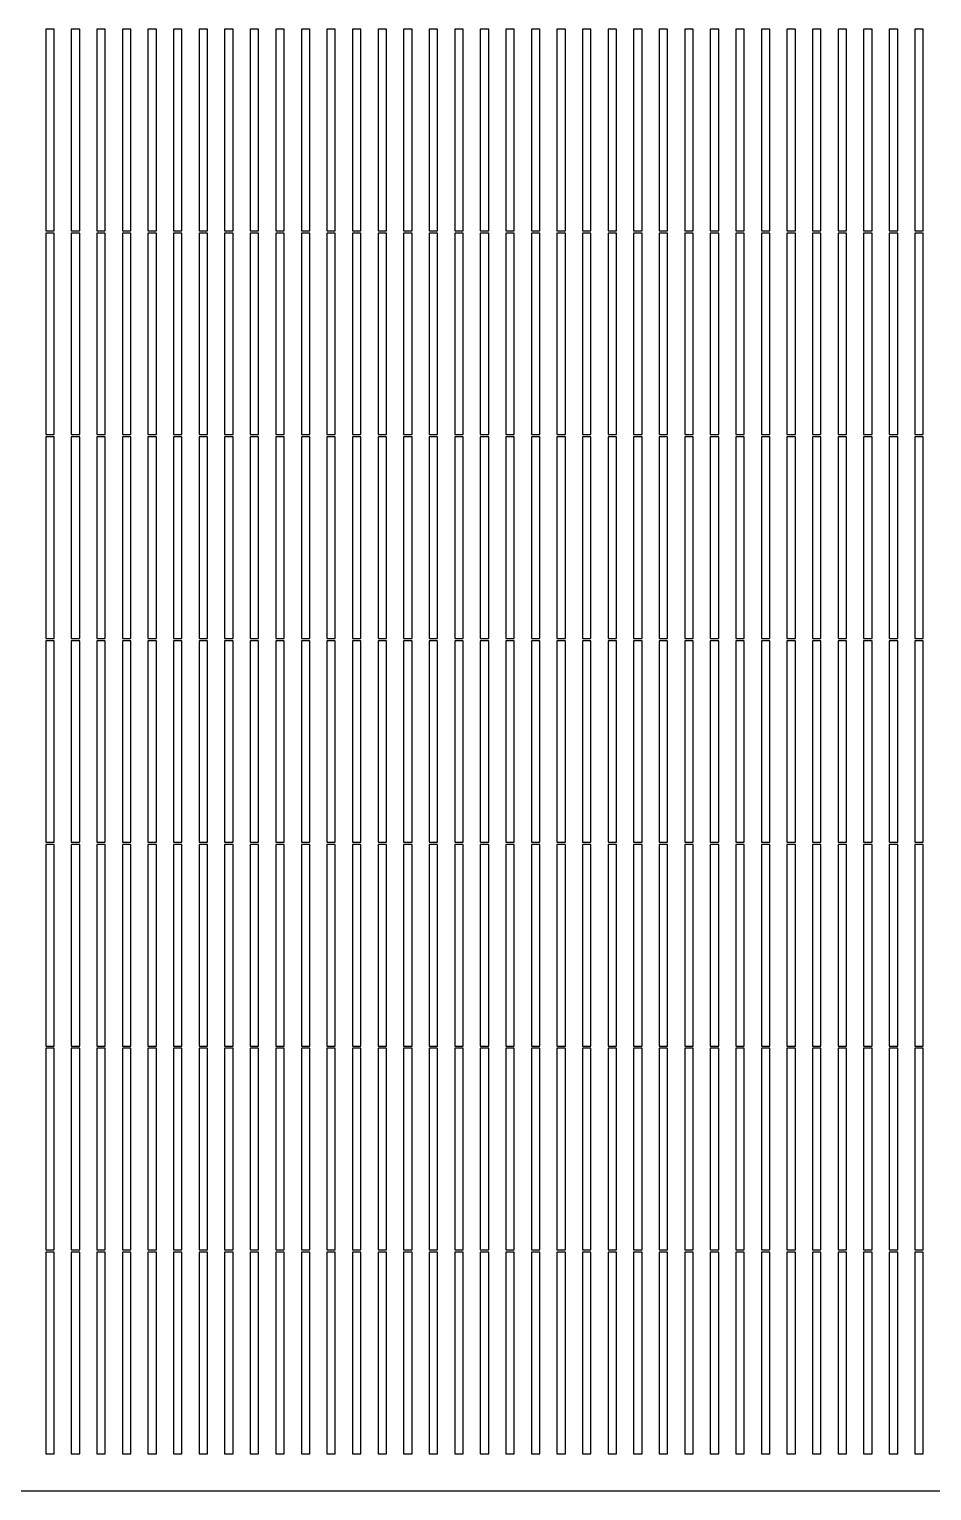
# Model space of a CAD drawing. Header units: metres. Extents: x 570524 to 572472, y 4163279 to 4164690.
# Drawn here: x 571482.4 to 571726.2, y 4163279 to 4163673.7 of the extents above; entities that cross this region are included whole.
import ezdxf

# ---------------------------------------------------------------- set-up
doc = ezdxf.new("R2010")
doc.units = ezdxf.units.M

msp = doc.modelspace()

# ---------------------------------------------------------------- linework, layer by layer
at = {"layer": 'BOUNDARY'}
msp.add_line((570524.239, 4163279.036), (572439.442, 4163279.036), dxfattribs=at)
at = {"layer": 'PV_TABLE'}
for p, q in [((571489.139, 4163673.655), (571486.861, 4163673.655)), ((571486.861, 4163673.655), (571486.861, 4163619.225)), ((571489.139, 4163619.225), (571489.139, 4163673.655)), ((571496.039, 4163673.655), (571493.761, 4163673.655)), ((571493.761, 4163673.655), (571493.761, 4163619.225)), ((571496.039, 4163619.225), (571496.039, 4163673.655)), ((571502.939, 4163673.655), (571500.661, 4163673.655)), ((571500.661, 4163673.655), (571500.661, 4163619.225)), ((571502.939, 4163619.225), (571502.939, 4163673.655)), ((571509.849, 4163673.655), (571507.571, 4163673.655)), ((571507.571, 4163673.655), (571507.571, 4163619.225)), ((571509.849, 4163619.225), (571509.849, 4163673.655)), ((571516.749, 4163673.655), (571514.471, 4163673.655)), ((571514.471, 4163673.655), (571514.471, 4163619.225)), ((571516.749, 4163619.225), (571516.749, 4163673.655)), ((571523.649, 4163673.655), (571521.371, 4163673.655)), ((571521.371, 4163673.655), (571521.371, 4163619.225)), ((571523.649, 4163619.225), (571523.649, 4163673.655)), ((571530.549, 4163673.655), (571528.271, 4163673.655)), ((571528.271, 4163673.655), (571528.271, 4163619.225)), ((571530.549, 4163619.225), (571530.549, 4163673.655)), ((571537.459, 4163673.655), (571535.181, 4163673.655)), ((571535.181, 4163673.655), (571535.181, 4163619.225)), ((571537.459, 4163619.225), (571537.459, 4163673.655)), ((571544.359, 4163673.655), (571542.081, 4163673.655)), ((571542.081, 4163673.655), (571542.081, 4163619.225)), ((571544.359, 4163619.225), (571544.359, 4163673.655)), ((571551.259, 4163673.655), (571548.981, 4163673.655)), ((571548.981, 4163673.655), (571548.981, 4163619.225)), ((571551.259, 4163619.225), (571551.259, 4163673.655)), ((571558.169, 4163673.655), (571555.891, 4163673.655)), ((571555.891, 4163673.655), (571555.891, 4163619.225)), ((571558.169, 4163619.225), (571558.169, 4163673.655)), ((571565.069, 4163673.655), (571562.791, 4163673.655)), ((571562.791, 4163673.655), (571562.791, 4163619.225)), ((571565.069, 4163619.225), (571565.069, 4163673.655)), ((571571.969, 4163673.655), (571569.691, 4163673.655)), ((571569.691, 4163673.655), (571569.691, 4163619.225)), ((571571.969, 4163619.225), (571571.969, 4163673.655)), ((571578.879, 4163673.655), (571576.601, 4163673.655)), ((571576.601, 4163673.655), (571576.601, 4163619.225)), ((571578.879, 4163619.225), (571578.879, 4163673.655)), ((571585.779, 4163673.655), (571583.501, 4163673.655)), ((571583.501, 4163673.655), (571583.501, 4163619.225)), ((571585.779, 4163619.225), (571585.779, 4163673.655)), ((571592.679, 4163673.655), (571590.401, 4163673.655)), ((571590.401, 4163673.655), (571590.401, 4163619.225)), ((571592.679, 4163619.225), (571592.679, 4163673.655)), ((571599.579, 4163673.655), (571597.301, 4163673.655)), ((571597.301, 4163673.655), (571597.301, 4163619.225)), ((571599.579, 4163619.225), (571599.579, 4163673.655)), ((571606.489, 4163673.655), (571604.211, 4163673.655)), ((571604.211, 4163673.655), (571604.211, 4163619.225)), ((571606.489, 4163619.225), (571606.489, 4163673.655)), ((571613.389, 4163673.655), (571611.111, 4163673.655)), ((571611.111, 4163673.655), (571611.111, 4163619.225)), ((571613.389, 4163619.225), (571613.389, 4163673.655)), ((571620.289, 4163673.655), (571618.011, 4163673.655)), ((571618.011, 4163673.655), (571618.011, 4163619.225)), ((571620.289, 4163619.225), (571620.289, 4163673.655)), ((571627.199, 4163673.655), (571624.921, 4163673.655)), ((571624.921, 4163673.655), (571624.921, 4163619.225)), ((571627.199, 4163619.225), (571627.199, 4163673.655)), ((571634.099, 4163673.655), (571631.821, 4163673.655)), ((571631.821, 4163673.655), (571631.821, 4163619.225)), ((571634.099, 4163619.225), (571634.099, 4163673.655)), ((571640.999, 4163673.655), (571638.721, 4163673.655)), ((571638.721, 4163673.655), (571638.721, 4163619.225)), ((571640.999, 4163619.225), (571640.999, 4163673.655)), ((571647.909, 4163673.655), (571645.631, 4163673.655)), ((571645.631, 4163673.655), (571645.631, 4163619.225)), ((571647.909, 4163619.225), (571647.909, 4163673.655)), ((571654.809, 4163673.655), (571652.531, 4163673.655)), ((571652.531, 4163673.655), (571652.531, 4163619.225)), ((571654.809, 4163619.225), (571654.809, 4163673.655)), ((571661.709, 4163673.655), (571659.431, 4163673.655)), ((571659.431, 4163673.655), (571659.431, 4163619.225)), ((571661.709, 4163619.225), (571661.709, 4163673.655)), ((571668.609, 4163673.655), (571666.331, 4163673.655)), ((571666.331, 4163673.655), (571666.331, 4163619.225)), ((571668.609, 4163619.225), (571668.609, 4163673.655)), ((571675.519, 4163673.655), (571673.241, 4163673.655)), ((571673.241, 4163673.655), (571673.241, 4163619.225)), ((571675.519, 4163619.225), (571675.519, 4163673.655)), ((571682.419, 4163673.655), (571680.141, 4163673.655)), ((571680.141, 4163673.655), (571680.141, 4163619.225)), ((571682.419, 4163619.225), (571682.419, 4163673.655)), ((571689.319, 4163673.655), (571687.041, 4163673.655)), ((571687.041, 4163673.655), (571687.041, 4163619.225)), ((571689.319, 4163619.225), (571689.319, 4163673.655)), ((571696.229, 4163673.655), (571693.951, 4163673.655)), ((571693.951, 4163673.655), (571693.951, 4163619.225)), ((571696.229, 4163619.225), (571696.229, 4163673.655)), ((571703.129, 4163673.655), (571700.851, 4163673.655)), ((571700.851, 4163673.655), (571700.851, 4163619.225)), ((571703.129, 4163619.225), (571703.129, 4163673.655)), ((571710.029, 4163673.655), (571707.751, 4163673.655)), ((571707.751, 4163673.655), (571707.751, 4163619.225)), ((571710.029, 4163619.225), (571710.029, 4163673.655)), ((571716.939, 4163673.655), (571714.661, 4163673.655)), ((571714.661, 4163673.655), (571714.661, 4163619.225)), ((571716.939, 4163619.225), (571716.939, 4163673.655)), ((571723.839, 4163673.655), (571721.561, 4163673.655)), ((571721.561, 4163673.655), (571721.561, 4163619.225)), ((571723.839, 4163619.225), (571723.839, 4163673.655)), ((571486.861, 4163619.225), (571489.139, 4163619.225)), ((571489.139, 4163618.625), (571486.861, 4163618.625)), ((571486.861, 4163618.625), (571486.861, 4163564.195)), ((571489.139, 4163564.195), (571489.139, 4163618.625)), ((571493.761, 4163619.225), (571496.039, 4163619.225)), ((571496.039, 4163618.625), (571493.761, 4163618.625)), ((571493.761, 4163618.625), (571493.761, 4163564.195)), ((571496.039, 4163564.195), (571496.039, 4163618.625)), ((571500.661, 4163619.225), (571502.939, 4163619.225)), ((571502.939, 4163618.625), (571500.661, 4163618.625)), ((571500.661, 4163618.625), (571500.661, 4163564.195)), ((571502.939, 4163564.195), (571502.939, 4163618.625)), ((571507.571, 4163619.225), (571509.849, 4163619.225)), ((571509.849, 4163618.625), (571507.571, 4163618.625)), ((571507.571, 4163618.625), (571507.571, 4163564.195)), ((571509.849, 4163564.195), (571509.849, 4163618.625)), ((571514.471, 4163619.225), (571516.749, 4163619.225)), ((571516.749, 4163618.625), (571514.471, 4163618.625)), ((571514.471, 4163618.625), (571514.471, 4163564.195)), ((571516.749, 4163564.195), (571516.749, 4163618.625)), ((571521.371, 4163619.225), (571523.649, 4163619.225)), ((571523.649, 4163618.625), (571521.371, 4163618.625)), ((571521.371, 4163618.625), (571521.371, 4163564.195)), ((571523.649, 4163564.195), (571523.649, 4163618.625)), ((571528.271, 4163619.225), (571530.549, 4163619.225)), ((571530.549, 4163618.625), (571528.271, 4163618.625)), ((571528.271, 4163618.625), (571528.271, 4163564.195)), ((571530.549, 4163564.195), (571530.549, 4163618.625)), ((571535.181, 4163619.225), (571537.459, 4163619.225)), ((571537.459, 4163618.625), (571535.181, 4163618.625)), ((571535.181, 4163618.625), (571535.181, 4163564.195)), ((571537.459, 4163564.195), (571537.459, 4163618.625)), ((571542.081, 4163619.225), (571544.359, 4163619.225)), ((571544.359, 4163618.625), (571542.081, 4163618.625)), ((571542.081, 4163618.625), (571542.081, 4163564.195)), ((571544.359, 4163564.195), (571544.359, 4163618.625)), ((571548.981, 4163619.225), (571551.259, 4163619.225)), ((571551.259, 4163618.625), (571548.981, 4163618.625)), ((571548.981, 4163618.625), (571548.981, 4163564.195)), ((571551.259, 4163564.195), (571551.259, 4163618.625)), ((571555.891, 4163619.225), (571558.169, 4163619.225)), ((571558.169, 4163618.625), (571555.891, 4163618.625)), ((571555.891, 4163618.625), (571555.891, 4163564.195)), ((571558.169, 4163564.195), (571558.169, 4163618.625)), ((571562.791, 4163619.225), (571565.069, 4163619.225)), ((571565.069, 4163618.625), (571562.791, 4163618.625)), ((571562.791, 4163618.625), (571562.791, 4163564.195)), ((571565.069, 4163564.195), (571565.069, 4163618.625)), ((571569.691, 4163619.225), (571571.969, 4163619.225)), ((571571.969, 4163618.625), (571569.691, 4163618.625)), ((571569.691, 4163618.625), (571569.691, 4163564.195)), ((571571.969, 4163564.195), (571571.969, 4163618.625)), ((571576.601, 4163619.225), (571578.879, 4163619.225)), ((571578.879, 4163618.625), (571576.601, 4163618.625)), ((571576.601, 4163618.625), (571576.601, 4163564.195)), ((571578.879, 4163564.195), (571578.879, 4163618.625)), ((571583.501, 4163619.225), (571585.779, 4163619.225)), ((571585.779, 4163618.625), (571583.501, 4163618.625)), ((571583.501, 4163618.625), (571583.501, 4163564.195)), ((571585.779, 4163564.195), (571585.779, 4163618.625)), ((571590.401, 4163619.225), (571592.679, 4163619.225)), ((571592.679, 4163618.625), (571590.401, 4163618.625)), ((571590.401, 4163618.625), (571590.401, 4163564.195)), ((571592.679, 4163564.195), (571592.679, 4163618.625)), ((571597.301, 4163619.225), (571599.579, 4163619.225)), ((571599.579, 4163618.625), (571597.301, 4163618.625)), ((571597.301, 4163618.625), (571597.301, 4163564.195)), ((571599.579, 4163564.195), (571599.579, 4163618.625)), ((571604.211, 4163619.225), (571606.489, 4163619.225)), ((571606.489, 4163618.625), (571604.211, 4163618.625)), ((571604.211, 4163618.625), (571604.211, 4163564.195)), ((571606.489, 4163564.195), (571606.489, 4163618.625)), ((571611.111, 4163619.225), (571613.389, 4163619.225)), ((571613.389, 4163618.625), (571611.111, 4163618.625)), ((571611.111, 4163618.625), (571611.111, 4163564.195)), ((571613.389, 4163564.195), (571613.389, 4163618.625)), ((571618.011, 4163619.225), (571620.289, 4163619.225)), ((571620.289, 4163618.625), (571618.011, 4163618.625)), ((571618.011, 4163618.625), (571618.011, 4163564.195)), ((571620.289, 4163564.195), (571620.289, 4163618.625)), ((571624.921, 4163619.225), (571627.199, 4163619.225)), ((571627.199, 4163618.625), (571624.921, 4163618.625)), ((571624.921, 4163618.625), (571624.921, 4163564.195)), ((571627.199, 4163564.195), (571627.199, 4163618.625)), ((571631.821, 4163619.225), (571634.099, 4163619.225)), ((571634.099, 4163618.625), (571631.821, 4163618.625)), ((571631.821, 4163618.625), (571631.821, 4163564.195)), ((571634.099, 4163564.195), (571634.099, 4163618.625)), ((571638.721, 4163619.225), (571640.999, 4163619.225)), ((571640.999, 4163618.625), (571638.721, 4163618.625)), ((571638.721, 4163618.625), (571638.721, 4163564.195)), ((571640.999, 4163564.195), (571640.999, 4163618.625)), ((571645.631, 4163619.225), (571647.909, 4163619.225)), ((571647.909, 4163618.625), (571645.631, 4163618.625)), ((571645.631, 4163618.625), (571645.631, 4163564.195)), ((571647.909, 4163564.195), (571647.909, 4163618.625)), ((571652.531, 4163619.225), (571654.809, 4163619.225)), ((571654.809, 4163618.625), (571652.531, 4163618.625)), ((571652.531, 4163618.625), (571652.531, 4163564.195)), ((571654.809, 4163564.195), (571654.809, 4163618.625)), ((571659.431, 4163619.225), (571661.709, 4163619.225)), ((571661.709, 4163618.625), (571659.431, 4163618.625)), ((571659.431, 4163618.625), (571659.431, 4163564.195)), ((571661.709, 4163564.195), (571661.709, 4163618.625)), ((571666.331, 4163619.225), (571668.609, 4163619.225)), ((571668.609, 4163618.625), (571666.331, 4163618.625)), ((571666.331, 4163618.625), (571666.331, 4163564.195)), ((571668.609, 4163564.195), (571668.609, 4163618.625)), ((571673.241, 4163619.225), (571675.519, 4163619.225)), ((571675.519, 4163618.625), (571673.241, 4163618.625)), ((571673.241, 4163618.625), (571673.241, 4163564.195)), ((571675.519, 4163564.195), (571675.519, 4163618.625)), ((571680.141, 4163619.225), (571682.419, 4163619.225)), ((571682.419, 4163618.625), (571680.141, 4163618.625)), ((571680.141, 4163618.625), (571680.141, 4163564.195)), ((571682.419, 4163564.195), (571682.419, 4163618.625)), ((571687.041, 4163619.225), (571689.319, 4163619.225)), ((571689.319, 4163618.625), (571687.041, 4163618.625)), ((571687.041, 4163618.625), (571687.041, 4163564.195)), ((571689.319, 4163564.195), (571689.319, 4163618.625)), ((571693.951, 4163619.225), (571696.229, 4163619.225)), ((571696.229, 4163618.625), (571693.951, 4163618.625)), ((571693.951, 4163618.625), (571693.951, 4163564.195)), ((571696.229, 4163564.195), (571696.229, 4163618.625)), ((571700.851, 4163619.225), (571703.129, 4163619.225)), ((571703.129, 4163618.625), (571700.851, 4163618.625)), ((571700.851, 4163618.625), (571700.851, 4163564.195)), ((571703.129, 4163564.195), (571703.129, 4163618.625)), ((571707.751, 4163619.225), (571710.029, 4163619.225)), ((571710.029, 4163618.625), (571707.751, 4163618.625)), ((571707.751, 4163618.625), (571707.751, 4163564.195)), ((571710.029, 4163564.195), (571710.029, 4163618.625)), ((571714.661, 4163619.225), (571716.939, 4163619.225)), ((571716.939, 4163618.625), (571714.661, 4163618.625)), ((571714.661, 4163618.625), (571714.661, 4163564.195)), ((571716.939, 4163564.195), (571716.939, 4163618.625)), ((571721.561, 4163619.225), (571723.839, 4163619.225)), ((571723.839, 4163618.625), (571721.561, 4163618.625)), ((571721.561, 4163618.625), (571721.561, 4163564.195)), ((571723.839, 4163564.195), (571723.839, 4163618.625)), ((571486.861, 4163564.195), (571489.139, 4163564.195)), ((571489.139, 4163563.595), (571486.861, 4163563.595)), ((571486.861, 4163563.595), (571486.861, 4163509.165)), ((571489.139, 4163509.165), (571489.139, 4163563.595)), ((571493.761, 4163564.195), (571496.039, 4163564.195)), ((571496.039, 4163563.595), (571493.761, 4163563.595)), ((571493.761, 4163563.595), (571493.761, 4163509.165)), ((571496.039, 4163509.165), (571496.039, 4163563.595)), ((571500.661, 4163564.195), (571502.939, 4163564.195)), ((571502.939, 4163563.595), (571500.661, 4163563.595)), ((571500.661, 4163563.595), (571500.661, 4163509.165)), ((571502.939, 4163509.165), (571502.939, 4163563.595)), ((571507.571, 4163564.195), (571509.849, 4163564.195)), ((571509.849, 4163563.595), (571507.571, 4163563.595)), ((571507.571, 4163563.595), (571507.571, 4163509.165)), ((571509.849, 4163509.165), (571509.849, 4163563.595)), ((571514.471, 4163564.195), (571516.749, 4163564.195)), ((571516.749, 4163563.595), (571514.471, 4163563.595)), ((571514.471, 4163563.595), (571514.471, 4163509.165)), ((571516.749, 4163509.165), (571516.749, 4163563.595)), ((571521.371, 4163564.195), (571523.649, 4163564.195)), ((571523.649, 4163563.595), (571521.371, 4163563.595)), ((571521.371, 4163563.595), (571521.371, 4163509.165)), ((571523.649, 4163509.165), (571523.649, 4163563.595)), ((571528.271, 4163564.195), (571530.549, 4163564.195)), ((571530.549, 4163563.595), (571528.271, 4163563.595)), ((571528.271, 4163563.595), (571528.271, 4163509.165)), ((571530.549, 4163509.165), (571530.549, 4163563.595)), ((571535.181, 4163564.195), (571537.459, 4163564.195)), ((571537.459, 4163563.595), (571535.181, 4163563.595)), ((571535.181, 4163563.595), (571535.181, 4163509.165)), ((571537.459, 4163509.165), (571537.459, 4163563.595)), ((571542.081, 4163564.195), (571544.359, 4163564.195)), ((571544.359, 4163563.595), (571542.081, 4163563.595)), ((571542.081, 4163563.595), (571542.081, 4163509.165)), ((571544.359, 4163509.165), (571544.359, 4163563.595)), ((571548.981, 4163564.195), (571551.259, 4163564.195)), ((571551.259, 4163563.595), (571548.981, 4163563.595)), ((571548.981, 4163563.595), (571548.981, 4163509.165)), ((571551.259, 4163509.165), (571551.259, 4163563.595)), ((571555.891, 4163564.195), (571558.169, 4163564.195)), ((571558.169, 4163563.595), (571555.891, 4163563.595)), ((571555.891, 4163563.595), (571555.891, 4163509.165)), ((571558.169, 4163509.165), (571558.169, 4163563.595)), ((571562.791, 4163564.195), (571565.069, 4163564.195)), ((571565.069, 4163563.595), (571562.791, 4163563.595)), ((571562.791, 4163563.595), (571562.791, 4163509.165)), ((571565.069, 4163509.165), (571565.069, 4163563.595)), ((571569.691, 4163564.195), (571571.969, 4163564.195)), ((571571.969, 4163563.595), (571569.691, 4163563.595)), ((571569.691, 4163563.595), (571569.691, 4163509.165)), ((571571.969, 4163509.165), (571571.969, 4163563.595)), ((571576.601, 4163564.195), (571578.879, 4163564.195)), ((571578.879, 4163563.595), (571576.601, 4163563.595)), ((571576.601, 4163563.595), (571576.601, 4163509.165)), ((571578.879, 4163509.165), (571578.879, 4163563.595)), ((571583.501, 4163564.195), (571585.779, 4163564.195)), ((571585.779, 4163563.595), (571583.501, 4163563.595)), ((571583.501, 4163563.595), (571583.501, 4163509.165)), ((571585.779, 4163509.165), (571585.779, 4163563.595)), ((571590.401, 4163564.195), (571592.679, 4163564.195)), ((571592.679, 4163563.595), (571590.401, 4163563.595)), ((571590.401, 4163563.595), (571590.401, 4163509.165)), ((571592.679, 4163509.165), (571592.679, 4163563.595)), ((571597.301, 4163564.195), (571599.579, 4163564.195)), ((571599.579, 4163563.595), (571597.301, 4163563.595)), ((571597.301, 4163563.595), (571597.301, 4163509.165)), ((571599.579, 4163509.165), (571599.579, 4163563.595)), ((571604.211, 4163564.195), (571606.489, 4163564.195)), ((571606.489, 4163563.595), (571604.211, 4163563.595)), ((571604.211, 4163563.595), (571604.211, 4163509.165)), ((571606.489, 4163509.165), (571606.489, 4163563.595)), ((571611.111, 4163564.195), (571613.389, 4163564.195)), ((571613.389, 4163563.595), (571611.111, 4163563.595)), ((571611.111, 4163563.595), (571611.111, 4163509.165)), ((571613.389, 4163509.165), (571613.389, 4163563.595)), ((571618.011, 4163564.195), (571620.289, 4163564.195)), ((571620.289, 4163563.595), (571618.011, 4163563.595)), ((571618.011, 4163563.595), (571618.011, 4163509.165)), ((571620.289, 4163509.165), (571620.289, 4163563.595)), ((571624.921, 4163564.195), (571627.199, 4163564.195)), ((571627.199, 4163563.595), (571624.921, 4163563.595)), ((571624.921, 4163563.595), (571624.921, 4163509.165)), ((571627.199, 4163509.165), (571627.199, 4163563.595)), ((571631.821, 4163564.195), (571634.099, 4163564.195)), ((571634.099, 4163563.595), (571631.821, 4163563.595)), ((571631.821, 4163563.595), (571631.821, 4163509.165)), ((571634.099, 4163509.165), (571634.099, 4163563.595)), ((571638.721, 4163564.195), (571640.999, 4163564.195)), ((571640.999, 4163563.595), (571638.721, 4163563.595)), ((571638.721, 4163563.595), (571638.721, 4163509.165)), ((571640.999, 4163509.165), (571640.999, 4163563.595)), ((571645.631, 4163564.195), (571647.909, 4163564.195)), ((571647.909, 4163563.595), (571645.631, 4163563.595)), ((571645.631, 4163563.595), (571645.631, 4163509.165)), ((571647.909, 4163509.165), (571647.909, 4163563.595)), ((571652.531, 4163564.195), (571654.809, 4163564.195)), ((571654.809, 4163563.595), (571652.531, 4163563.595)), ((571652.531, 4163563.595), (571652.531, 4163509.165)), ((571654.809, 4163509.165), (571654.809, 4163563.595)), ((571659.431, 4163564.195), (571661.709, 4163564.195)), ((571661.709, 4163563.595), (571659.431, 4163563.595)), ((571659.431, 4163563.595), (571659.431, 4163509.165)), ((571661.709, 4163509.165), (571661.709, 4163563.595)), ((571666.331, 4163564.195), (571668.609, 4163564.195)), ((571668.609, 4163563.595), (571666.331, 4163563.595)), ((571666.331, 4163563.595), (571666.331, 4163509.165)), ((571668.609, 4163509.165), (571668.609, 4163563.595)), ((571673.241, 4163564.195), (571675.519, 4163564.195)), ((571675.519, 4163563.595), (571673.241, 4163563.595)), ((571673.241, 4163563.595), (571673.241, 4163509.165)), ((571675.519, 4163509.165), (571675.519, 4163563.595)), ((571680.141, 4163564.195), (571682.419, 4163564.195)), ((571682.419, 4163563.595), (571680.141, 4163563.595)), ((571680.141, 4163563.595), (571680.141, 4163509.165)), ((571682.419, 4163509.165), (571682.419, 4163563.595)), ((571687.041, 4163564.195), (571689.319, 4163564.195)), ((571689.319, 4163563.595), (571687.041, 4163563.595)), ((571687.041, 4163563.595), (571687.041, 4163509.165)), ((571689.319, 4163509.165), (571689.319, 4163563.595)), ((571693.951, 4163564.195), (571696.229, 4163564.195)), ((571696.229, 4163563.595), (571693.951, 4163563.595)), ((571693.951, 4163563.595), (571693.951, 4163509.165)), ((571696.229, 4163509.165), (571696.229, 4163563.595)), ((571700.851, 4163564.195), (571703.129, 4163564.195)), ((571703.129, 4163563.595), (571700.851, 4163563.595)), ((571700.851, 4163563.595), (571700.851, 4163509.165)), ((571703.129, 4163509.165), (571703.129, 4163563.595)), ((571707.751, 4163564.195), (571710.029, 4163564.195)), ((571710.029, 4163563.595), (571707.751, 4163563.595)), ((571707.751, 4163563.595), (571707.751, 4163509.165)), ((571710.029, 4163509.165), (571710.029, 4163563.595)), ((571714.661, 4163564.195), (571716.939, 4163564.195)), ((571716.939, 4163563.595), (571714.661, 4163563.595)), ((571714.661, 4163563.595), (571714.661, 4163509.165)), ((571716.939, 4163509.165), (571716.939, 4163563.595)), ((571721.561, 4163564.195), (571723.839, 4163564.195)), ((571723.839, 4163563.595), (571721.561, 4163563.595)), ((571721.561, 4163563.595), (571721.561, 4163509.165)), ((571723.839, 4163509.165), (571723.839, 4163563.595)), ((571486.861, 4163509.165), (571489.139, 4163509.165)), ((571489.139, 4163508.565), (571486.861, 4163508.565)), ((571486.861, 4163508.565), (571486.861, 4163454.135)), ((571489.139, 4163454.135), (571489.139, 4163508.565)), ((571493.761, 4163509.165), (571496.039, 4163509.165)), ((571496.039, 4163508.565), (571493.761, 4163508.565)), ((571493.761, 4163508.565), (571493.761, 4163454.135)), ((571496.039, 4163454.135), (571496.039, 4163508.565)), ((571500.661, 4163509.165), (571502.939, 4163509.165)), ((571502.939, 4163508.565), (571500.661, 4163508.565)), ((571500.661, 4163508.565), (571500.661, 4163454.135)), ((571502.939, 4163454.135), (571502.939, 4163508.565)), ((571507.571, 4163509.165), (571509.849, 4163509.165)), ((571509.849, 4163508.565), (571507.571, 4163508.565)), ((571507.571, 4163508.565), (571507.571, 4163454.135)), ((571509.849, 4163454.135), (571509.849, 4163508.565)), ((571514.471, 4163509.165), (571516.749, 4163509.165)), ((571516.749, 4163508.565), (571514.471, 4163508.565)), ((571514.471, 4163508.565), (571514.471, 4163454.135)), ((571516.749, 4163454.135), (571516.749, 4163508.565)), ((571521.371, 4163509.165), (571523.649, 4163509.165)), ((571523.649, 4163508.565), (571521.371, 4163508.565)), ((571521.371, 4163508.565), (571521.371, 4163454.135)), ((571523.649, 4163454.135), (571523.649, 4163508.565)), ((571528.271, 4163509.165), (571530.549, 4163509.165)), ((571530.549, 4163508.565), (571528.271, 4163508.565)), ((571528.271, 4163508.565), (571528.271, 4163454.135)), ((571530.549, 4163454.135), (571530.549, 4163508.565)), ((571535.181, 4163509.165), (571537.459, 4163509.165)), ((571537.459, 4163508.565), (571535.181, 4163508.565)), ((571535.181, 4163508.565), (571535.181, 4163454.135)), ((571537.459, 4163454.135), (571537.459, 4163508.565)), ((571542.081, 4163509.165), (571544.359, 4163509.165)), ((571544.359, 4163508.565), (571542.081, 4163508.565)), ((571542.081, 4163508.565), (571542.081, 4163454.135)), ((571544.359, 4163454.135), (571544.359, 4163508.565)), ((571548.981, 4163509.165), (571551.259, 4163509.165)), ((571551.259, 4163508.565), (571548.981, 4163508.565)), ((571548.981, 4163508.565), (571548.981, 4163454.135)), ((571551.259, 4163454.135), (571551.259, 4163508.565)), ((571555.891, 4163509.165), (571558.169, 4163509.165)), ((571558.169, 4163508.565), (571555.891, 4163508.565)), ((571555.891, 4163508.565), (571555.891, 4163454.135)), ((571558.169, 4163454.135), (571558.169, 4163508.565)), ((571562.791, 4163509.165), (571565.069, 4163509.165)), ((571565.069, 4163508.565), (571562.791, 4163508.565)), ((571562.791, 4163508.565), (571562.791, 4163454.135)), ((571565.069, 4163454.135), (571565.069, 4163508.565)), ((571569.691, 4163509.165), (571571.969, 4163509.165)), ((571571.969, 4163508.565), (571569.691, 4163508.565)), ((571569.691, 4163508.565), (571569.691, 4163454.135)), ((571571.969, 4163454.135), (571571.969, 4163508.565)), ((571576.601, 4163509.165), (571578.879, 4163509.165)), ((571578.879, 4163508.565), (571576.601, 4163508.565)), ((571576.601, 4163508.565), (571576.601, 4163454.135)), ((571578.879, 4163454.135), (571578.879, 4163508.565)), ((571583.501, 4163509.165), (571585.779, 4163509.165)), ((571585.779, 4163508.565), (571583.501, 4163508.565)), ((571583.501, 4163508.565), (571583.501, 4163454.135)), ((571585.779, 4163454.135), (571585.779, 4163508.565)), ((571590.401, 4163509.165), (571592.679, 4163509.165)), ((571592.679, 4163508.565), (571590.401, 4163508.565)), ((571590.401, 4163508.565), (571590.401, 4163454.135)), ((571592.679, 4163454.135), (571592.679, 4163508.565)), ((571597.301, 4163509.165), (571599.579, 4163509.165)), ((571599.579, 4163508.565), (571597.301, 4163508.565)), ((571597.301, 4163508.565), (571597.301, 4163454.135)), ((571599.579, 4163454.135), (571599.579, 4163508.565)), ((571604.211, 4163509.165), (571606.489, 4163509.165)), ((571606.489, 4163508.565), (571604.211, 4163508.565)), ((571604.211, 4163508.565), (571604.211, 4163454.135)), ((571606.489, 4163454.135), (571606.489, 4163508.565)), ((571611.111, 4163509.165), (571613.389, 4163509.165)), ((571613.389, 4163508.565), (571611.111, 4163508.565)), ((571611.111, 4163508.565), (571611.111, 4163454.135)), ((571613.389, 4163454.135), (571613.389, 4163508.565)), ((571618.011, 4163509.165), (571620.289, 4163509.165)), ((571620.289, 4163508.565), (571618.011, 4163508.565)), ((571618.011, 4163508.565), (571618.011, 4163454.135)), ((571620.289, 4163454.135), (571620.289, 4163508.565)), ((571624.921, 4163509.165), (571627.199, 4163509.165)), ((571627.199, 4163508.565), (571624.921, 4163508.565)), ((571624.921, 4163508.565), (571624.921, 4163454.135)), ((571627.199, 4163454.135), (571627.199, 4163508.565)), ((571631.821, 4163509.165), (571634.099, 4163509.165)), ((571634.099, 4163508.565), (571631.821, 4163508.565)), ((571631.821, 4163508.565), (571631.821, 4163454.135)), ((571634.099, 4163454.135), (571634.099, 4163508.565)), ((571638.721, 4163509.165), (571640.999, 4163509.165)), ((571640.999, 4163508.565), (571638.721, 4163508.565)), ((571638.721, 4163508.565), (571638.721, 4163454.135)), ((571640.999, 4163454.135), (571640.999, 4163508.565)), ((571645.631, 4163509.165), (571647.909, 4163509.165)), ((571647.909, 4163508.565), (571645.631, 4163508.565)), ((571645.631, 4163508.565), (571645.631, 4163454.135)), ((571647.909, 4163454.135), (571647.909, 4163508.565)), ((571652.531, 4163509.165), (571654.809, 4163509.165)), ((571654.809, 4163508.565), (571652.531, 4163508.565)), ((571652.531, 4163508.565), (571652.531, 4163454.135)), ((571654.809, 4163454.135), (571654.809, 4163508.565)), ((571659.431, 4163509.165), (571661.709, 4163509.165)), ((571661.709, 4163508.565), (571659.431, 4163508.565)), ((571659.431, 4163508.565), (571659.431, 4163454.135)), ((571661.709, 4163454.135), (571661.709, 4163508.565)), ((571666.331, 4163509.165), (571668.609, 4163509.165)), ((571668.609, 4163508.565), (571666.331, 4163508.565)), ((571666.331, 4163508.565), (571666.331, 4163454.135)), ((571668.609, 4163454.135), (571668.609, 4163508.565)), ((571673.241, 4163509.165), (571675.519, 4163509.165)), ((571675.519, 4163508.565), (571673.241, 4163508.565)), ((571673.241, 4163508.565), (571673.241, 4163454.135)), ((571675.519, 4163454.135), (571675.519, 4163508.565)), ((571680.141, 4163509.165), (571682.419, 4163509.165)), ((571682.419, 4163508.565), (571680.141, 4163508.565)), ((571680.141, 4163508.565), (571680.141, 4163454.135)), ((571682.419, 4163454.135), (571682.419, 4163508.565)), ((571687.041, 4163509.165), (571689.319, 4163509.165)), ((571689.319, 4163508.565), (571687.041, 4163508.565)), ((571687.041, 4163508.565), (571687.041, 4163454.135)), ((571689.319, 4163454.135), (571689.319, 4163508.565)), ((571693.951, 4163509.165), (571696.229, 4163509.165)), ((571696.229, 4163508.565), (571693.951, 4163508.565)), ((571693.951, 4163508.565), (571693.951, 4163454.135)), ((571696.229, 4163454.135), (571696.229, 4163508.565)), ((571700.851, 4163509.165), (571703.129, 4163509.165)), ((571703.129, 4163508.565), (571700.851, 4163508.565)), ((571700.851, 4163508.565), (571700.851, 4163454.135)), ((571703.129, 4163454.135), (571703.129, 4163508.565)), ((571707.751, 4163509.165), (571710.029, 4163509.165)), ((571710.029, 4163508.565), (571707.751, 4163508.565)), ((571707.751, 4163508.565), (571707.751, 4163454.135)), ((571710.029, 4163454.135), (571710.029, 4163508.565)), ((571714.661, 4163509.165), (571716.939, 4163509.165)), ((571716.939, 4163508.565), (571714.661, 4163508.565)), ((571714.661, 4163508.565), (571714.661, 4163454.135)), ((571716.939, 4163454.135), (571716.939, 4163508.565)), ((571721.561, 4163509.165), (571723.839, 4163509.165)), ((571723.839, 4163508.565), (571721.561, 4163508.565)), ((571721.561, 4163508.565), (571721.561, 4163454.135)), ((571723.839, 4163454.135), (571723.839, 4163508.565)), ((571486.861, 4163454.135), (571489.139, 4163454.135)), ((571489.139, 4163453.535), (571486.861, 4163453.535)), ((571486.861, 4163453.535), (571486.861, 4163399.105)), ((571489.139, 4163399.105), (571489.139, 4163453.535)), ((571493.761, 4163454.135), (571496.039, 4163454.135)), ((571496.039, 4163453.535), (571493.761, 4163453.535)), ((571493.761, 4163453.535), (571493.761, 4163399.105)), ((571496.039, 4163399.105), (571496.039, 4163453.535)), ((571500.661, 4163454.135), (571502.939, 4163454.135)), ((571502.939, 4163453.535), (571500.661, 4163453.535)), ((571500.661, 4163453.535), (571500.661, 4163399.105)), ((571502.939, 4163399.105), (571502.939, 4163453.535)), ((571507.571, 4163454.135), (571509.849, 4163454.135)), ((571509.849, 4163453.535), (571507.571, 4163453.535)), ((571507.571, 4163453.535), (571507.571, 4163399.105)), ((571509.849, 4163399.105), (571509.849, 4163453.535)), ((571514.471, 4163454.135), (571516.749, 4163454.135)), ((571516.749, 4163453.535), (571514.471, 4163453.535)), ((571514.471, 4163453.535), (571514.471, 4163399.105)), ((571516.749, 4163399.105), (571516.749, 4163453.535)), ((571521.371, 4163454.135), (571523.649, 4163454.135)), ((571523.649, 4163453.535), (571521.371, 4163453.535)), ((571521.371, 4163453.535), (571521.371, 4163399.105)), ((571523.649, 4163399.105), (571523.649, 4163453.535)), ((571528.271, 4163454.135), (571530.549, 4163454.135)), ((571530.549, 4163453.535), (571528.271, 4163453.535)), ((571528.271, 4163453.535), (571528.271, 4163399.105)), ((571530.549, 4163399.105), (571530.549, 4163453.535)), ((571535.181, 4163454.135), (571537.459, 4163454.135)), ((571537.459, 4163453.535), (571535.181, 4163453.535)), ((571535.181, 4163453.535), (571535.181, 4163399.105)), ((571537.459, 4163399.105), (571537.459, 4163453.535)), ((571542.081, 4163454.135), (571544.359, 4163454.135)), ((571544.359, 4163453.535), (571542.081, 4163453.535)), ((571542.081, 4163453.535), (571542.081, 4163399.105)), ((571544.359, 4163399.105), (571544.359, 4163453.535)), ((571548.981, 4163454.135), (571551.259, 4163454.135)), ((571551.259, 4163453.535), (571548.981, 4163453.535)), ((571548.981, 4163453.535), (571548.981, 4163399.105)), ((571551.259, 4163399.105), (571551.259, 4163453.535)), ((571555.891, 4163454.135), (571558.169, 4163454.135)), ((571558.169, 4163453.535), (571555.891, 4163453.535)), ((571555.891, 4163453.535), (571555.891, 4163399.105)), ((571558.169, 4163399.105), (571558.169, 4163453.535)), ((571562.791, 4163454.135), (571565.069, 4163454.135)), ((571565.069, 4163453.535), (571562.791, 4163453.535)), ((571562.791, 4163453.535), (571562.791, 4163399.105)), ((571565.069, 4163399.105), (571565.069, 4163453.535)), ((571569.691, 4163454.135), (571571.969, 4163454.135)), ((571571.969, 4163453.535), (571569.691, 4163453.535)), ((571569.691, 4163453.535), (571569.691, 4163399.105)), ((571571.969, 4163399.105), (571571.969, 4163453.535)), ((571576.601, 4163454.135), (571578.879, 4163454.135)), ((571578.879, 4163453.535), (571576.601, 4163453.535)), ((571576.601, 4163453.535), (571576.601, 4163399.105)), ((571578.879, 4163399.105), (571578.879, 4163453.535)), ((571583.501, 4163454.135), (571585.779, 4163454.135)), ((571585.779, 4163453.535), (571583.501, 4163453.535)), ((571583.501, 4163453.535), (571583.501, 4163399.105)), ((571585.779, 4163399.105), (571585.779, 4163453.535)), ((571590.401, 4163454.135), (571592.679, 4163454.135)), ((571592.679, 4163453.535), (571590.401, 4163453.535)), ((571590.401, 4163453.535), (571590.401, 4163399.105)), ((571592.679, 4163399.105), (571592.679, 4163453.535)), ((571597.301, 4163454.135), (571599.579, 4163454.135)), ((571599.579, 4163453.535), (571597.301, 4163453.535)), ((571597.301, 4163453.535), (571597.301, 4163399.105)), ((571599.579, 4163399.105), (571599.579, 4163453.535)), ((571604.211, 4163454.135), (571606.489, 4163454.135)), ((571606.489, 4163453.535), (571604.211, 4163453.535)), ((571604.211, 4163453.535), (571604.211, 4163399.105)), ((571606.489, 4163399.105), (571606.489, 4163453.535)), ((571611.111, 4163454.135), (571613.389, 4163454.135)), ((571613.389, 4163453.535), (571611.111, 4163453.535)), ((571611.111, 4163453.535), (571611.111, 4163399.105)), ((571613.389, 4163399.105), (571613.389, 4163453.535)), ((571618.011, 4163454.135), (571620.289, 4163454.135)), ((571620.289, 4163453.535), (571618.011, 4163453.535)), ((571618.011, 4163453.535), (571618.011, 4163399.105)), ((571620.289, 4163399.105), (571620.289, 4163453.535)), ((571624.921, 4163454.135), (571627.199, 4163454.135)), ((571627.199, 4163453.535), (571624.921, 4163453.535)), ((571624.921, 4163453.535), (571624.921, 4163399.105)), ((571627.199, 4163399.105), (571627.199, 4163453.535)), ((571631.821, 4163454.135), (571634.099, 4163454.135)), ((571634.099, 4163453.535), (571631.821, 4163453.535)), ((571631.821, 4163453.535), (571631.821, 4163399.105)), ((571634.099, 4163399.105), (571634.099, 4163453.535)), ((571638.721, 4163454.135), (571640.999, 4163454.135)), ((571640.999, 4163453.535), (571638.721, 4163453.535)), ((571638.721, 4163453.535), (571638.721, 4163399.105)), ((571640.999, 4163399.105), (571640.999, 4163453.535)), ((571645.631, 4163454.135), (571647.909, 4163454.135)), ((571647.909, 4163453.535), (571645.631, 4163453.535)), ((571645.631, 4163453.535), (571645.631, 4163399.105)), ((571647.909, 4163399.105), (571647.909, 4163453.535)), ((571652.531, 4163454.135), (571654.809, 4163454.135)), ((571654.809, 4163453.535), (571652.531, 4163453.535)), ((571652.531, 4163453.535), (571652.531, 4163399.105)), ((571654.809, 4163399.105), (571654.809, 4163453.535)), ((571659.431, 4163454.135), (571661.709, 4163454.135)), ((571661.709, 4163453.535), (571659.431, 4163453.535)), ((571659.431, 4163453.535), (571659.431, 4163399.105)), ((571661.709, 4163399.105), (571661.709, 4163453.535)), ((571666.331, 4163454.135), (571668.609, 4163454.135)), ((571668.609, 4163453.535), (571666.331, 4163453.535)), ((571666.331, 4163453.535), (571666.331, 4163399.105)), ((571668.609, 4163399.105), (571668.609, 4163453.535)), ((571673.241, 4163454.135), (571675.519, 4163454.135)), ((571675.519, 4163453.535), (571673.241, 4163453.535)), ((571673.241, 4163453.535), (571673.241, 4163399.105)), ((571675.519, 4163399.105), (571675.519, 4163453.535)), ((571680.141, 4163454.135), (571682.419, 4163454.135)), ((571682.419, 4163453.535), (571680.141, 4163453.535)), ((571680.141, 4163453.535), (571680.141, 4163399.105)), ((571682.419, 4163399.105), (571682.419, 4163453.535)), ((571687.041, 4163454.135), (571689.319, 4163454.135)), ((571689.319, 4163453.535), (571687.041, 4163453.535)), ((571687.041, 4163453.535), (571687.041, 4163399.105)), ((571689.319, 4163399.105), (571689.319, 4163453.535)), ((571693.951, 4163454.135), (571696.229, 4163454.135)), ((571696.229, 4163453.535), (571693.951, 4163453.535)), ((571693.951, 4163453.535), (571693.951, 4163399.105)), ((571696.229, 4163399.105), (571696.229, 4163453.535)), ((571700.851, 4163454.135), (571703.129, 4163454.135)), ((571703.129, 4163453.535), (571700.851, 4163453.535)), ((571700.851, 4163453.535), (571700.851, 4163399.105)), ((571703.129, 4163399.105), (571703.129, 4163453.535)), ((571707.751, 4163454.135), (571710.029, 4163454.135)), ((571710.029, 4163453.535), (571707.751, 4163453.535)), ((571707.751, 4163453.535), (571707.751, 4163399.105)), ((571710.029, 4163399.105), (571710.029, 4163453.535)), ((571714.661, 4163454.135), (571716.939, 4163454.135)), ((571716.939, 4163453.535), (571714.661, 4163453.535)), ((571714.661, 4163453.535), (571714.661, 4163399.105)), ((571716.939, 4163399.105), (571716.939, 4163453.535)), ((571721.561, 4163454.135), (571723.839, 4163454.135)), ((571723.839, 4163453.535), (571721.561, 4163453.535)), ((571721.561, 4163453.535), (571721.561, 4163399.105)), ((571723.839, 4163399.105), (571723.839, 4163453.535)), ((571486.861, 4163399.105), (571489.139, 4163399.105)), ((571489.139, 4163398.495), (571486.861, 4163398.495)), ((571486.861, 4163398.495), (571486.861, 4163344.065)), ((571489.139, 4163344.065), (571489.139, 4163398.495)), ((571493.761, 4163399.105), (571496.039, 4163399.105)), ((571496.039, 4163398.495), (571493.761, 4163398.495)), ((571493.761, 4163398.495), (571493.761, 4163344.065)), ((571496.039, 4163344.065), (571496.039, 4163398.495)), ((571500.661, 4163399.105), (571502.939, 4163399.105)), ((571502.939, 4163398.495), (571500.661, 4163398.495)), ((571500.661, 4163398.495), (571500.661, 4163344.065)), ((571502.939, 4163344.065), (571502.939, 4163398.495)), ((571507.571, 4163399.105), (571509.849, 4163399.105)), ((571509.849, 4163398.495), (571507.571, 4163398.495)), ((571507.571, 4163398.495), (571507.571, 4163344.065)), ((571509.849, 4163344.065), (571509.849, 4163398.495)), ((571514.471, 4163399.105), (571516.749, 4163399.105)), ((571516.749, 4163398.495), (571514.471, 4163398.495)), ((571514.471, 4163398.495), (571514.471, 4163344.065)), ((571516.749, 4163344.065), (571516.749, 4163398.495)), ((571521.371, 4163399.105), (571523.649, 4163399.105)), ((571523.649, 4163398.495), (571521.371, 4163398.495)), ((571521.371, 4163398.495), (571521.371, 4163344.065)), ((571523.649, 4163344.065), (571523.649, 4163398.495)), ((571528.271, 4163399.105), (571530.549, 4163399.105)), ((571530.549, 4163398.495), (571528.271, 4163398.495)), ((571528.271, 4163398.495), (571528.271, 4163344.065)), ((571530.549, 4163344.065), (571530.549, 4163398.495)), ((571535.181, 4163399.105), (571537.459, 4163399.105)), ((571537.459, 4163398.495), (571535.181, 4163398.495)), ((571535.181, 4163398.495), (571535.181, 4163344.065)), ((571537.459, 4163344.065), (571537.459, 4163398.495)), ((571542.081, 4163399.105), (571544.359, 4163399.105)), ((571544.359, 4163398.495), (571542.081, 4163398.495)), ((571542.081, 4163398.495), (571542.081, 4163344.065)), ((571544.359, 4163344.065), (571544.359, 4163398.495)), ((571548.981, 4163399.105), (571551.259, 4163399.105)), ((571551.259, 4163398.495), (571548.981, 4163398.495)), ((571548.981, 4163398.495), (571548.981, 4163344.065)), ((571551.259, 4163344.065), (571551.259, 4163398.495)), ((571555.891, 4163399.105), (571558.169, 4163399.105)), ((571558.169, 4163398.495), (571555.891, 4163398.495)), ((571555.891, 4163398.495), (571555.891, 4163344.065)), ((571558.169, 4163344.065), (571558.169, 4163398.495)), ((571562.791, 4163399.105), (571565.069, 4163399.105)), ((571565.069, 4163398.495), (571562.791, 4163398.495)), ((571562.791, 4163398.495), (571562.791, 4163344.065)), ((571565.069, 4163344.065), (571565.069, 4163398.495)), ((571569.691, 4163399.105), (571571.969, 4163399.105)), ((571571.969, 4163398.495), (571569.691, 4163398.495)), ((571569.691, 4163398.495), (571569.691, 4163344.065)), ((571571.969, 4163344.065), (571571.969, 4163398.495)), ((571576.601, 4163399.105), (571578.879, 4163399.105)), ((571578.879, 4163398.495), (571576.601, 4163398.495)), ((571576.601, 4163398.495), (571576.601, 4163344.065)), ((571578.879, 4163344.065), (571578.879, 4163398.495)), ((571583.501, 4163399.105), (571585.779, 4163399.105)), ((571585.779, 4163398.495), (571583.501, 4163398.495)), ((571583.501, 4163398.495), (571583.501, 4163344.065)), ((571585.779, 4163344.065), (571585.779, 4163398.495)), ((571590.401, 4163399.105), (571592.679, 4163399.105)), ((571592.679, 4163398.495), (571590.401, 4163398.495)), ((571590.401, 4163398.495), (571590.401, 4163344.065)), ((571592.679, 4163344.065), (571592.679, 4163398.495)), ((571597.301, 4163399.105), (571599.579, 4163399.105)), ((571599.579, 4163398.495), (571597.301, 4163398.495)), ((571597.301, 4163398.495), (571597.301, 4163344.065)), ((571599.579, 4163344.065), (571599.579, 4163398.495)), ((571604.211, 4163399.105), (571606.489, 4163399.105)), ((571606.489, 4163398.495), (571604.211, 4163398.495)), ((571604.211, 4163398.495), (571604.211, 4163344.065)), ((571606.489, 4163344.065), (571606.489, 4163398.495)), ((571611.111, 4163399.105), (571613.389, 4163399.105)), ((571613.389, 4163398.495), (571611.111, 4163398.495)), ((571611.111, 4163398.495), (571611.111, 4163344.065)), ((571613.389, 4163344.065), (571613.389, 4163398.495)), ((571618.011, 4163399.105), (571620.289, 4163399.105)), ((571620.289, 4163398.495), (571618.011, 4163398.495)), ((571618.011, 4163398.495), (571618.011, 4163344.065)), ((571620.289, 4163344.065), (571620.289, 4163398.495)), ((571624.921, 4163399.105), (571627.199, 4163399.105)), ((571627.199, 4163398.495), (571624.921, 4163398.495)), ((571624.921, 4163398.495), (571624.921, 4163344.065)), ((571627.199, 4163344.065), (571627.199, 4163398.495)), ((571631.821, 4163399.105), (571634.099, 4163399.105)), ((571634.099, 4163398.495), (571631.821, 4163398.495)), ((571631.821, 4163398.495), (571631.821, 4163344.065)), ((571634.099, 4163344.065), (571634.099, 4163398.495)), ((571638.721, 4163399.105), (571640.999, 4163399.105)), ((571640.999, 4163398.495), (571638.721, 4163398.495)), ((571638.721, 4163398.495), (571638.721, 4163344.065)), ((571640.999, 4163344.065), (571640.999, 4163398.495)), ((571645.631, 4163399.105), (571647.909, 4163399.105)), ((571647.909, 4163398.495), (571645.631, 4163398.495)), ((571645.631, 4163398.495), (571645.631, 4163344.065)), ((571647.909, 4163344.065), (571647.909, 4163398.495)), ((571652.531, 4163399.105), (571654.809, 4163399.105)), ((571654.809, 4163398.495), (571652.531, 4163398.495)), ((571652.531, 4163398.495), (571652.531, 4163344.065)), ((571654.809, 4163344.065), (571654.809, 4163398.495)), ((571659.431, 4163399.105), (571661.709, 4163399.105)), ((571661.709, 4163398.495), (571659.431, 4163398.495)), ((571659.431, 4163398.495), (571659.431, 4163344.065)), ((571661.709, 4163344.065), (571661.709, 4163398.495)), ((571666.331, 4163399.105), (571668.609, 4163399.105)), ((571668.609, 4163398.495), (571666.331, 4163398.495)), ((571666.331, 4163398.495), (571666.331, 4163344.065)), ((571668.609, 4163344.065), (571668.609, 4163398.495)), ((571673.241, 4163399.105), (571675.519, 4163399.105)), ((571675.519, 4163398.495), (571673.241, 4163398.495)), ((571673.241, 4163398.495), (571673.241, 4163344.065)), ((571675.519, 4163344.065), (571675.519, 4163398.495)), ((571680.141, 4163399.105), (571682.419, 4163399.105)), ((571682.419, 4163398.495), (571680.141, 4163398.495)), ((571680.141, 4163398.495), (571680.141, 4163344.065)), ((571682.419, 4163344.065), (571682.419, 4163398.495)), ((571687.041, 4163399.105), (571689.319, 4163399.105)), ((571689.319, 4163398.495), (571687.041, 4163398.495)), ((571687.041, 4163398.495), (571687.041, 4163344.065)), ((571689.319, 4163344.065), (571689.319, 4163398.495)), ((571693.951, 4163399.105), (571696.229, 4163399.105)), ((571696.229, 4163398.495), (571693.951, 4163398.495)), ((571693.951, 4163398.495), (571693.951, 4163344.065)), ((571696.229, 4163344.065), (571696.229, 4163398.495)), ((571700.851, 4163399.105), (571703.129, 4163399.105)), ((571703.129, 4163398.495), (571700.851, 4163398.495)), ((571700.851, 4163398.495), (571700.851, 4163344.065)), ((571703.129, 4163344.065), (571703.129, 4163398.495)), ((571707.751, 4163399.105), (571710.029, 4163399.105)), ((571710.029, 4163398.495), (571707.751, 4163398.495)), ((571707.751, 4163398.495), (571707.751, 4163344.065)), ((571710.029, 4163344.065), (571710.029, 4163398.495)), ((571714.661, 4163399.105), (571716.939, 4163399.105)), ((571716.939, 4163398.495), (571714.661, 4163398.495)), ((571714.661, 4163398.495), (571714.661, 4163344.065)), ((571716.939, 4163344.065), (571716.939, 4163398.495)), ((571721.561, 4163399.105), (571723.839, 4163399.105)), ((571723.839, 4163398.495), (571721.561, 4163398.495)), ((571721.561, 4163398.495), (571721.561, 4163344.065)), ((571723.839, 4163344.065), (571723.839, 4163398.495)), ((571486.861, 4163344.065), (571489.139, 4163344.065)), ((571489.139, 4163343.465), (571486.861, 4163343.465)), ((571486.861, 4163343.465), (571486.861, 4163289.035)), ((571489.139, 4163289.035), (571489.139, 4163343.465)), ((571493.761, 4163344.065), (571496.039, 4163344.065)), ((571496.039, 4163343.465), (571493.761, 4163343.465)), ((571493.761, 4163343.465), (571493.761, 4163289.035)), ((571496.039, 4163289.035), (571496.039, 4163343.465)), ((571500.661, 4163344.065), (571502.939, 4163344.065)), ((571502.939, 4163343.465), (571500.661, 4163343.465)), ((571500.661, 4163343.465), (571500.661, 4163289.035)), ((571502.939, 4163289.035), (571502.939, 4163343.465)), ((571507.571, 4163344.065), (571509.849, 4163344.065)), ((571509.849, 4163343.465), (571507.571, 4163343.465)), ((571507.571, 4163343.465), (571507.571, 4163289.035)), ((571509.849, 4163289.035), (571509.849, 4163343.465)), ((571514.471, 4163344.065), (571516.749, 4163344.065)), ((571516.749, 4163343.465), (571514.471, 4163343.465)), ((571514.471, 4163343.465), (571514.471, 4163289.035)), ((571516.749, 4163289.035), (571516.749, 4163343.465)), ((571521.371, 4163344.065), (571523.649, 4163344.065)), ((571523.649, 4163343.465), (571521.371, 4163343.465)), ((571521.371, 4163343.465), (571521.371, 4163289.035)), ((571523.649, 4163289.035), (571523.649, 4163343.465)), ((571528.271, 4163344.065), (571530.549, 4163344.065)), ((571530.549, 4163343.465), (571528.271, 4163343.465)), ((571528.271, 4163343.465), (571528.271, 4163289.035)), ((571530.549, 4163289.035), (571530.549, 4163343.465)), ((571535.181, 4163344.065), (571537.459, 4163344.065)), ((571537.459, 4163343.465), (571535.181, 4163343.465)), ((571535.181, 4163343.465), (571535.181, 4163289.035)), ((571537.459, 4163289.035), (571537.459, 4163343.465)), ((571542.081, 4163344.065), (571544.359, 4163344.065)), ((571544.359, 4163343.465), (571542.081, 4163343.465)), ((571542.081, 4163343.465), (571542.081, 4163289.035)), ((571544.359, 4163289.035), (571544.359, 4163343.465)), ((571548.981, 4163344.065), (571551.259, 4163344.065)), ((571551.259, 4163343.465), (571548.981, 4163343.465)), ((571548.981, 4163343.465), (571548.981, 4163289.035)), ((571551.259, 4163289.035), (571551.259, 4163343.465)), ((571555.891, 4163344.065), (571558.169, 4163344.065)), ((571558.169, 4163343.465), (571555.891, 4163343.465)), ((571555.891, 4163343.465), (571555.891, 4163289.035)), ((571558.169, 4163289.035), (571558.169, 4163343.465)), ((571562.791, 4163344.065), (571565.069, 4163344.065)), ((571565.069, 4163343.465), (571562.791, 4163343.465)), ((571562.791, 4163343.465), (571562.791, 4163289.035)), ((571565.069, 4163289.035), (571565.069, 4163343.465)), ((571569.691, 4163344.065), (571571.969, 4163344.065)), ((571571.969, 4163343.465), (571569.691, 4163343.465)), ((571569.691, 4163343.465), (571569.691, 4163289.035)), ((571571.969, 4163289.035), (571571.969, 4163343.465)), ((571576.601, 4163344.065), (571578.879, 4163344.065)), ((571578.879, 4163343.465), (571576.601, 4163343.465)), ((571576.601, 4163343.465), (571576.601, 4163289.035)), ((571578.879, 4163289.035), (571578.879, 4163343.465)), ((571583.501, 4163344.065), (571585.779, 4163344.065)), ((571585.779, 4163343.465), (571583.501, 4163343.465)), ((571583.501, 4163343.465), (571583.501, 4163289.035)), ((571585.779, 4163289.035), (571585.779, 4163343.465)), ((571590.401, 4163344.065), (571592.679, 4163344.065)), ((571592.679, 4163343.465), (571590.401, 4163343.465)), ((571590.401, 4163343.465), (571590.401, 4163289.035)), ((571592.679, 4163289.035), (571592.679, 4163343.465)), ((571597.301, 4163344.065), (571599.579, 4163344.065)), ((571599.579, 4163343.465), (571597.301, 4163343.465)), ((571597.301, 4163343.465), (571597.301, 4163289.035)), ((571599.579, 4163289.035), (571599.579, 4163343.465)), ((571604.211, 4163344.065), (571606.489, 4163344.065)), ((571606.489, 4163343.465), (571604.211, 4163343.465)), ((571604.211, 4163343.465), (571604.211, 4163289.035)), ((571606.489, 4163289.035), (571606.489, 4163343.465)), ((571611.111, 4163344.065), (571613.389, 4163344.065)), ((571613.389, 4163343.465), (571611.111, 4163343.465)), ((571611.111, 4163343.465), (571611.111, 4163289.035)), ((571613.389, 4163289.035), (571613.389, 4163343.465)), ((571618.011, 4163344.065), (571620.289, 4163344.065)), ((571620.289, 4163343.465), (571618.011, 4163343.465)), ((571618.011, 4163343.465), (571618.011, 4163289.035)), ((571620.289, 4163289.035), (571620.289, 4163343.465)), ((571624.921, 4163344.065), (571627.199, 4163344.065)), ((571627.199, 4163343.465), (571624.921, 4163343.465)), ((571624.921, 4163343.465), (571624.921, 4163289.035)), ((571627.199, 4163289.035), (571627.199, 4163343.465)), ((571631.821, 4163344.065), (571634.099, 4163344.065)), ((571634.099, 4163343.465), (571631.821, 4163343.465)), ((571631.821, 4163343.465), (571631.821, 4163289.035)), ((571634.099, 4163289.035), (571634.099, 4163343.465)), ((571638.721, 4163344.065), (571640.999, 4163344.065)), ((571640.999, 4163343.465), (571638.721, 4163343.465)), ((571638.721, 4163343.465), (571638.721, 4163289.035)), ((571640.999, 4163289.035), (571640.999, 4163343.465)), ((571645.631, 4163344.065), (571647.909, 4163344.065)), ((571647.909, 4163343.465), (571645.631, 4163343.465)), ((571645.631, 4163343.465), (571645.631, 4163289.035)), ((571647.909, 4163289.035), (571647.909, 4163343.465)), ((571652.531, 4163344.065), (571654.809, 4163344.065)), ((571654.809, 4163343.465), (571652.531, 4163343.465)), ((571652.531, 4163343.465), (571652.531, 4163289.035)), ((571654.809, 4163289.035), (571654.809, 4163343.465)), ((571659.431, 4163344.065), (571661.709, 4163344.065)), ((571661.709, 4163343.465), (571659.431, 4163343.465)), ((571659.431, 4163343.465), (571659.431, 4163289.035)), ((571661.709, 4163289.035), (571661.709, 4163343.465)), ((571666.331, 4163344.065), (571668.609, 4163344.065)), ((571668.609, 4163343.465), (571666.331, 4163343.465)), ((571666.331, 4163343.465), (571666.331, 4163289.035)), ((571668.609, 4163289.035), (571668.609, 4163343.465)), ((571673.241, 4163344.065), (571675.519, 4163344.065)), ((571675.519, 4163343.465), (571673.241, 4163343.465)), ((571673.241, 4163343.465), (571673.241, 4163289.035)), ((571675.519, 4163289.035), (571675.519, 4163343.465)), ((571680.141, 4163344.065), (571682.419, 4163344.065)), ((571682.419, 4163343.465), (571680.141, 4163343.465)), ((571680.141, 4163343.465), (571680.141, 4163289.035)), ((571682.419, 4163289.035), (571682.419, 4163343.465)), ((571687.041, 4163344.065), (571689.319, 4163344.065)), ((571689.319, 4163343.465), (571687.041, 4163343.465)), ((571687.041, 4163343.465), (571687.041, 4163289.035)), ((571689.319, 4163289.035), (571689.319, 4163343.465)), ((571693.951, 4163344.065), (571696.229, 4163344.065)), ((571696.229, 4163343.465), (571693.951, 4163343.465)), ((571693.951, 4163343.465), (571693.951, 4163289.035)), ((571696.229, 4163289.035), (571696.229, 4163343.465)), ((571700.851, 4163344.065), (571703.129, 4163344.065)), ((571703.129, 4163343.465), (571700.851, 4163343.465)), ((571700.851, 4163343.465), (571700.851, 4163289.035)), ((571703.129, 4163289.035), (571703.129, 4163343.465)), ((571707.751, 4163344.065), (571710.029, 4163344.065)), ((571710.029, 4163343.465), (571707.751, 4163343.465)), ((571707.751, 4163343.465), (571707.751, 4163289.035)), ((571710.029, 4163289.035), (571710.029, 4163343.465)), ((571714.661, 4163344.065), (571716.939, 4163344.065)), ((571716.939, 4163343.465), (571714.661, 4163343.465)), ((571714.661, 4163343.465), (571714.661, 4163289.035)), ((571716.939, 4163289.035), (571716.939, 4163343.465)), ((571721.561, 4163344.065), (571723.839, 4163344.065)), ((571723.839, 4163343.465), (571721.561, 4163343.465)), ((571721.561, 4163343.465), (571721.561, 4163289.035)), ((571723.839, 4163289.035), (571723.839, 4163343.465)), ((571486.861, 4163289.035), (571489.139, 4163289.035)), ((571493.761, 4163289.035), (571496.039, 4163289.035)), ((571500.661, 4163289.035), (571502.939, 4163289.035)), ((571507.571, 4163289.035), (571509.849, 4163289.035)), ((571514.471, 4163289.035), (571516.749, 4163289.035)), ((571521.371, 4163289.035), (571523.649, 4163289.035)), ((571528.271, 4163289.035), (571530.549, 4163289.035)), ((571535.181, 4163289.035), (571537.459, 4163289.035)), ((571542.081, 4163289.035), (571544.359, 4163289.035)), ((571548.981, 4163289.035), (571551.259, 4163289.035)), ((571555.891, 4163289.035), (571558.169, 4163289.035)), ((571562.791, 4163289.035), (571565.069, 4163289.035)), ((571569.691, 4163289.035), (571571.969, 4163289.035)), ((571576.601, 4163289.035), (571578.879, 4163289.035)), ((571583.501, 4163289.035), (571585.779, 4163289.035)), ((571590.401, 4163289.035), (571592.679, 4163289.035)), ((571597.301, 4163289.035), (571599.579, 4163289.035)), ((571604.211, 4163289.035), (571606.489, 4163289.035)), ((571611.111, 4163289.035), (571613.389, 4163289.035)), ((571618.011, 4163289.035), (571620.289, 4163289.035)), ((571624.921, 4163289.035), (571627.199, 4163289.035)), ((571631.821, 4163289.035), (571634.099, 4163289.035)), ((571638.721, 4163289.035), (571640.999, 4163289.035)), ((571645.631, 4163289.035), (571647.909, 4163289.035)), ((571652.531, 4163289.035), (571654.809, 4163289.035)), ((571659.431, 4163289.035), (571661.709, 4163289.035)), ((571666.331, 4163289.035), (571668.609, 4163289.035)), ((571673.241, 4163289.035), (571675.519, 4163289.035)), ((571680.141, 4163289.035), (571682.419, 4163289.035)), ((571687.041, 4163289.035), (571689.319, 4163289.035)), ((571693.951, 4163289.035), (571696.229, 4163289.035)), ((571700.851, 4163289.035), (571703.129, 4163289.035)), ((571707.751, 4163289.035), (571710.029, 4163289.035)), ((571714.661, 4163289.035), (571716.939, 4163289.035)), ((571721.561, 4163289.035), (571723.839, 4163289.035))]:
    msp.add_line(p, q, dxfattribs=at)

doc.saveas('drawing.dxf')
